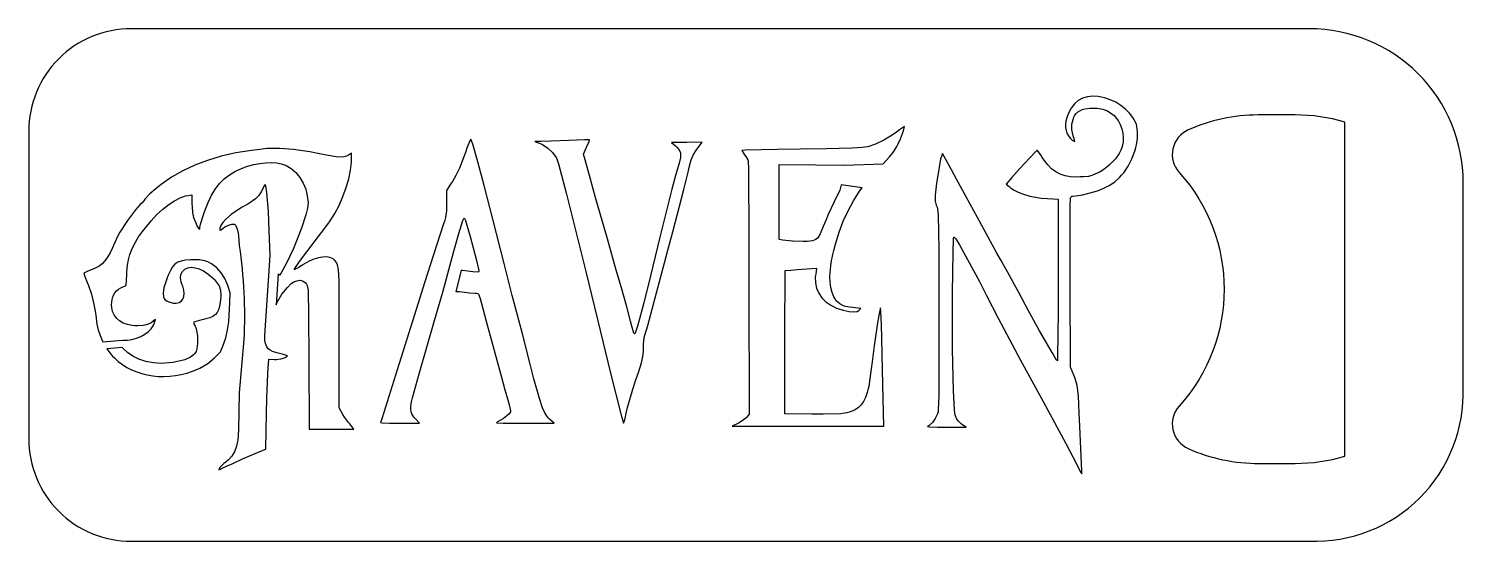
# Model space of a CAD drawing. Header units: millimetres. Extents: x 0 to 140, y 1 to 51.
import ezdxf

# ---------------------------------------------------------------- set-up
doc = ezdxf.new("R2010")
doc.units = ezdxf.units.MM

msp = doc.modelspace()

# ---------------------------------------------------------------- linework, layer by layer
for points in [[(-0.36, 10.66, 0.414214), (9.64, 0.66), (124.64, 0.66, 0.434624), (139.64, 15.66), (139.64, 35.66, 0.414214), (124.64, 50.66), (9.64, 50.66, 0.414214), (-0.36, 40.66)], [(119.62, 42.25, 0.103744), (112.8, 40.79), (112.8, 40.79, 0.510814), (111.92, 36.64, -0.384897), (111.92, 13.85, 0.510814), (112.8, 9.7, 0.105307), (119.73, 8.25), (123.25, 8.25, 0.072142), (128.08, 8.95), (128.08, 41.55, 0.072142), (123.25, 42.25)], [(24.81, 18.64), (24.81, 18.64), (24.9, 18.76), (24.5, 18.89), (24.26, 18.95), (23.87, 19.03), (23.43, 19.18), (23.2, 19.3), (23.02, 19.44), (22.89, 19.62), (22.75, 19.96), (22.7, 20.26), (22.68, 20.4), (22.68, 20.72), (23.22, 28.55), (23.12, 30.95), (23.04, 32.82), (22.89, 34.68), (22.8, 35.34), (22.72, 35.48), (22.56, 35.23), (22.48, 35.05), (22.37, 34.8), (22.11, 34.39), (21.77, 34.05), (21.31, 33.73), (21.02, 33.56), (20.41, 33.22), (19.41, 32.53), (18.85, 32.05), (18.58, 31.76), (18.39, 31.48), (18.28, 31.21), (18.28, 31.01), (18.43, 31.05), (18.62, 31.2), (18.78, 31.32), (19.13, 31.5), (19.45, 31.59), (19.71, 31.58), (19.79, 31.53), (19.85, 31.45), (20.01, 31.01), (20.08, 30.72), (20.13, 30.47), (20.19, 29.5, -0.047687), (20.64, 20.33), (20.17, 15.14), (20.11, 11.53), (20.04, 10.51), (20, 10.26), (19.92, 9.92), (19.73, 9.39), (19.48, 8.96), (19.14, 8.59), (18.9, 8.41), (18.69, 8.23), (18.3, 7.85), (18.19, 7.62), (18.35, 7.7), (18.59, 7.82), (18.96, 7.99), (19.55, 8.25), (20.51, 8.69), (21.51, 9.13), (22.2, 9.41), (22.78, 9.64), (22.86, 13.15), (22.89, 14.61), (22.97, 17), (23, 17.54), (23.08, 18.41), (23.62, 18.38), (23.83, 18.38), (24.26, 18.44), (24.62, 18.54)]]:
    msp.add_lwpolyline(points, format="xyb", close=True)
for points in [[(100.11, 34.03), (100.11, 34.03), (100.11, 26.15), (100.1, 23), (100.06, 18.72), (100.03, 18.27), (99.96, 18.34), (99.51, 19.06), (98.3, 21.19), (97.19, 23.21), (96.26, 24.92), (95.82, 25.73), (95.54, 26.24), (95.16, 26.94), (94.79, 27.62), (94.54, 28.05), (94.14, 28.75), (93.28, 30.33), (92.23, 32.26), (91.17, 34.2), (90.2, 35.97), (89.46, 37.31), (88.83, 38.5), (88.71, 38.2), (88.64, 37.98), (88.45, 36.93), (88.25, 35.6), (88.11, 34.43), (88.1, 34.11), (88.11, 33.85), (88.19, 33.45), (88.27, 33.31), (88.29, 33.25), (88.34, 33.08), (88.39, 32.49), (88.45, 29.11), (88.46, 23.41), (88.47, 18.91), (88.45, 14.86), (88.41, 13.49), (88.39, 13.28), (88.33, 13.08), (88.12, 12.64), (87.84, 12.25), (87.53, 11.95), (87.38, 11.88), (87.36, 11.87), (87.36, 11.87), (87.35, 11.86), (87.56, 11.83), (88.32, 11.8), (89.15, 11.79), (91.13, 11.78), (90.81, 12), (90.65, 12.12), (90.38, 12.37), (90.2, 12.65), (90.07, 12.98), (90.02, 13.15), (89.99, 13.47), (89.91, 15.35), (89.81, 19.4), (89.8, 21.52), (89.81, 24.94), (89.87, 28.79), (89.91, 30.19), (89.93, 30.33), (89.97, 30.33), (90.11, 30.16), (90.47, 29.59), (91.27, 28.16), (92.42, 25.99), (93.13, 24.62), (94.26, 22.41), (96.44, 18.34), (98.65, 14.3), (100.87, 10.2), (101.87, 8.28), (102.27, 7.48), (102.41, 7.24), (102.42, 7.47), (102.38, 8.27), (102.32, 9.66), (102.23, 11.88), (102.17, 13.15), (102.08, 14.85), (101.96, 15.86), (101.78, 16.54), (101.64, 16.87), (101.31, 17.65), (101.28, 25.68), (101.28, 28.91), (101.29, 33.46), (101.31, 34.03), (101.33, 34.12), (101.38, 34.25), (101.45, 34.32), (101.55, 34.34), (101.83, 34.35), (102.47, 34.47), (103.24, 34.65), (103.95, 34.84), (104.19, 34.94), (104.5, 35.06), (105.09, 35.37), (105.63, 35.73), (106.1, 36.14), (106.3, 36.36), (106.51, 36.61), (106.93, 37.24), (107.31, 37.97), (107.6, 38.71), (107.7, 39.06), (107.76, 39.33), (107.84, 39.96), (107.84, 40.59), (107.79, 41.13), (107.74, 41.33), (107.65, 41.56), (107.4, 42), (107.08, 42.43), (106.69, 42.82), (106.23, 43.17), (105.73, 43.48), (105.19, 43.74), (104.62, 43.93), (104.33, 43.99), (104.03, 44.05), (103.48, 44.08), (102.96, 44.03), (102.49, 43.88), (102.07, 43.65), (101.71, 43.33), (101.39, 42.92), (101.13, 42.43), (101.02, 42.15), (100.96, 41.98), (100.87, 41.64), (100.83, 41.32), (100.83, 41.01), (100.89, 40.72), (100.97, 40.46), (101.11, 40.21), (101.29, 39.98), (101.48, 39.79), (101.74, 39.65), (101.67, 39.95), (101.61, 40.11), (101.53, 40.33), (101.45, 40.82), (101.46, 41.34), (101.56, 41.82), (101.65, 42.03), (101.71, 42.15), (101.85, 42.35), (102.01, 42.52), (102.21, 42.66), (102.44, 42.77), (102.72, 42.84), (103.2, 42.9), (103.59, 42.91), (103.93, 42.9), (104.48, 42.82), (104.93, 42.66), (105.35, 42.37), (105.57, 42.18), (105.72, 42.03), (105.97, 41.7), (106.17, 41.32), (106.33, 40.9), (106.43, 40.47), (106.47, 40.02), (106.45, 39.58), (106.36, 39.16), (106.29, 38.96), (106.23, 38.8), (106.05, 38.48), (105.7, 37.98), (105.09, 37.35), (104.56, 36.94), (104.2, 36.71), (104.02, 36.61), (103.77, 36.49), (103.41, 36.34), (103.06, 36.25), (102.59, 36.21), (102.27, 36.2), (101.93, 36.19), (101.33, 36.22), (100.79, 36.31), (100.31, 36.47), (99.87, 36.69), (99.46, 36.99), (99.09, 37.38), (98.73, 37.84), (98.56, 38.11), (98.38, 38.38), (98.07, 38.82), (97.83, 38.6), (96.37, 37.02), (95.6, 36.15), (95.04, 35.49), (95.32, 35.26), (95.47, 35.14), (95.81, 34.91), (96.21, 34.71), (96.64, 34.54), (97.36, 34.32), (98.46, 34.14), (99.06, 34.09)], [(82.81, 23.05), (82.81, 23.05), (82.78, 23.44), (82.68, 23.05), (82.48, 21.97), (82.14, 19.74), (81.95, 18.16), (81.84, 17.26), (81.62, 15.77), (81.55, 15.42), (81.48, 15.16), (81.31, 14.69), (81.12, 14.3), (80.89, 13.97), (80.62, 13.7), (80.29, 13.48), (79.92, 13.31), (79.49, 13.18), (79.25, 13.14), (78.9, 13.1), (77.18, 13.06), (76.08, 13.07), (73.43, 13.09), (73.43, 13.8), (73.44, 15.75), (73.45, 20.78), (73.47, 27.06), (74.03, 27.12), (74.68, 27.17), (75.57, 27.24), (76.54, 27.31), (76.45, 26.73), (76.41, 26.44), (76.42, 25.87), (76.53, 25.35), (76.74, 24.85), (77.05, 24.41), (77.44, 24.01), (77.91, 23.68), (78.48, 23.41), (78.79, 23.3), (79.14, 23.2), (79.71, 23.07), (80.15, 23.03), (80.48, 23.09), (80.65, 23.18), (80.84, 23.38), (80.34, 23.44), (80.07, 23.46), (79.74, 23.49), (79.21, 23.6), (78.8, 23.81), (78.46, 24.13), (78.32, 24.34), (78.21, 24.52), (78.04, 24.94), (77.92, 25.41), (77.86, 25.94), (77.84, 26.53), (77.88, 27.17), (77.97, 27.87), (78.12, 28.62), (78.21, 29.02), (78.38, 29.64), (78.73, 30.81), (79.14, 31.89), (79.6, 32.91), (80.13, 33.87), (80.73, 34.8), (80.99, 35.13), (78.94, 35.43), (78.8, 34.9), (78.21, 33.72), (77.68, 32.53), (77.44, 31.96), (77.19, 31.37), (76.87, 30.64), (76.66, 30.26), (76.45, 30.1), (76.31, 30.03), (76.13, 29.96), (75.61, 29.9), (75.24, 29.91), (74.18, 29.95), (73.22, 30.03), (72.92, 30.09), (72.89, 30.11), (72.89, 30.98), (72.89, 33.79), (72.89, 37.4), (76.45, 37.37), (79.21, 37.34), (83.04, 37.49), (83.64, 38.16), (84.06, 38.68), (84.36, 39.16), (84.49, 39.43), (84.72, 39.92), (85, 40.69), (85.11, 41.12), (84.61, 40.79), (84.32, 40.57), (83.92, 40.29), (83.09, 39.79), (82.29, 39.41), (81.55, 39.15), (81.21, 39.09), (80.99, 39.06), (80, 39), (77.46, 38.94), (74.92, 38.91), (72.68, 38.88), (69.61, 38.82), (69.24, 38.79), (69.39, 38.51), (69.51, 38.36), (69.62, 38.2), (69.82, 37.87), (69.86, 37.76), (69.89, 36.97), (69.93, 30.19), (69.93, 25.28), (69.94, 13.06), (69.74, 12.78), (69.62, 12.66), (69.18, 12.34), (68.92, 12.19), (68.3, 11.88), (75.7, 11.88), (83.09, 11.88), (83.03, 14.57), (82.96, 17.37), (82.9, 20.45), (82.87, 21.82)], [(50.91, 12.17), (50.91, 12.17), (50.48, 12.56), (50.37, 12.67), (50.17, 12.92), (49.98, 13.24), (49.79, 13.67), (49.48, 14.58), (48.94, 16.52), (48.59, 17.93), (47.84, 20.88), (47.35, 22.73), (46.84, 24.63), (46.04, 27.76), (44.94, 32.08), (44.08, 35.36), (43.46, 37.68), (42.97, 39.39), (42.8, 39.89), (42.72, 39.79), (42.44, 39.11), (42.26, 38.6), (42.04, 38.01), (41.67, 37.07), (41.34, 36.35), (41.01, 35.76), (40.82, 35.49), (40.41, 34.88), (40.41, 33.62), (40.4, 32.89), (40.32, 32.25), (40.21, 31.86), (40.13, 31.64), (39.76, 30.53), (39.1, 28.49), (38.31, 25.98), (37.45, 23.26), (35.43, 16.86), (34.46, 13.73), (34.13, 12.7), (34, 12.3), (33.99, 12.29), (33.99, 12.28), (33.99, 12.26), (34.15, 12.22), (34.84, 12.18), (35.86, 12.17), (37.77, 12.17), (37.42, 12.56), (37.23, 12.78), (37.04, 13.09), (36.96, 13.3), (36.93, 13.53), (36.93, 13.79), (37.01, 14.25), (37.11, 14.65), (37.74, 17), (39.24, 22.21), (39.96, 24.63), (40.07, 24.97), (41.13, 28.97), (41.61, 30.68), (42.02, 31.96), (42.1, 32.15), (42.14, 32.18), (42.21, 32.12), (42.23, 32.05), (42.72, 30.38), (43.32, 28.17), (43.54, 27.22), (43.56, 27.04), (43.56, 26.98), (43.5, 26.92), (42.99, 26.94), (41.99, 27.07), (41.86, 27.08), (41.33, 25.04), (41.67, 25.01), (42.65, 24.89), (43.19, 24.86), (43.31, 24.86), (43.47, 24.83), (43.57, 24.73), (43.64, 24.52), (43.7, 24.35), (44.4, 21.77), (45.78, 16.68), (46.12, 15.43), (46.4, 14.46), (46.5, 14.11), (46.64, 13.53), (46.66, 13.39), (46.65, 13.29), (46.54, 13.1), (46.32, 12.88), (45.98, 12.65), (45.76, 12.52), (45.4, 12.3), (45.3, 12.21), (45.93, 12.18), (48.11, 12.17)], [(65.36, 39.58), (65.36, 39.58), (63.88, 39.57), (62.39, 39.57), (62.75, 39.25), (62.9, 39.11), (63.12, 38.83), (63.24, 38.55), (63.26, 38.26), (63.25, 38.1), (63.11, 37.53), (62.78, 36.33), (62.41, 35.01), (61.24, 30.33), (60.31, 26.55), (59.66, 23.91), (59.04, 21.64), (58.87, 21.07), (58.78, 20.9), (58.76, 20.88), (58.71, 20.95), (58.5, 21.63), (58.38, 22.12), (58.01, 23.53), (57.49, 25.39), (56.99, 27.1), (56.73, 28.05), (56.12, 30.17), (54.94, 34.3), (54.46, 35.98), (53.94, 37.86), (53.78, 38.41), (54.09, 39.1), (54.33, 39.65), (54.37, 39.82), (53.9, 39.82), (52.32, 39.76), (50.6, 39.69), (49.65, 39.67), (49.03, 39.66), (49.56, 39.46), (49.79, 39.35), (50.29, 39.01), (50.75, 38.58), (51.12, 38.1), (51.23, 37.88), (51.36, 37.48), (52.1, 34.64), (54.01, 26.99), (55.7, 20.02), (56.39, 17.2), (57.46, 12.95), (57.68, 12.18), (57.73, 12.25), (57.84, 12.64), (57.95, 13.14), (58.08, 13.71), (58.6, 15.49), (58.9, 16.41), (59.14, 17.13), (59.45, 18.08), (59.59, 18.68), (59.63, 19.17), (59.63, 19.47), (59.64, 19.87), (59.72, 20.55), (59.78, 20.78), (60.06, 21.72), (60.65, 23.93), (61.68, 27.83), (62.02, 29.07), (62.5, 30.83), (63.57, 34.96), (63.99, 36.67), (64.11, 37.16), (64.31, 37.87), (64.53, 38.39), (64.81, 38.86), (65.01, 39.11)], [(31.16, 37.64), (31.16, 37.64), (31.16, 38), (31.16, 38.52), (30.84, 38.32), (30.67, 38.23), (30.27, 38.13), (29.66, 38.17), (28.7, 38.32), (28.03, 38.46), (27.08, 38.65), (25.49, 38.89), (24.15, 38.99), (22.87, 38.96), (22.2, 38.89), (21.4, 38.79), (19.86, 38.55), (18.43, 38.22), (17.09, 37.82), (15.84, 37.35), (14.67, 36.8), (13.59, 36.17), (12.57, 35.45), (12.09, 35.07), (11.47, 34.54), (10.97, 34.04), (10.87, 33.88), (10.73, 33.69), (10.51, 33.51), (10.05, 32.98), (9.27, 31.94), (8.55, 30.81), (8.29, 30.33), (8.04, 29.82), (7.79, 29.23), (7.59, 28.79), (7.28, 28.27), (7.05, 27.98), (6.8, 27.72), (6.51, 27.51), (6, 27.23), (5.58, 27.07), (5.35, 26.98), (5.02, 26.82), (5.08, 26.59), (5.29, 26.06), (5.47, 25.61), (5.77, 24.75), (5.98, 23.92), (6.13, 23.11), (6.18, 22.73), (6.21, 22.42), (6.3, 21.83), (6.43, 21.27), (6.6, 20.74), (6.8, 20.25), (6.88, 20.11), (8.8, 20.27), (9.07, 20.28), (9.28, 20.29), (9.72, 20.35), (10.16, 20.47), (10.58, 20.64), (10.96, 20.85), (11.3, 21.1), (11.58, 21.37), (11.78, 21.67), (11.89, 21.89), (12.02, 22.29), (11.83, 22.18), (11.74, 22.09), (11.6, 21.98), (11.25, 21.81), (10.82, 21.7), (10.3, 21.67), (10, 21.68), (9.75, 21.71), (9.27, 21.8), (8.85, 21.95), (8.49, 22.16), (8.2, 22.43), (7.97, 22.74), (7.82, 23.08), (7.74, 23.48), (7.73, 23.7), (7.74, 24.01), (7.83, 24.42), (7.93, 24.67), (8.06, 24.89), (8.21, 25.08), (8.41, 25.25), (8.63, 25.38), (8.76, 25.44), (9.16, 25.61), (9.21, 26.66), (9.23, 26.98), (9.29, 27.58), (9.39, 28.12), (9.52, 28.63), (9.71, 29.13), (9.93, 29.61), (10.37, 30.35), (10.75, 30.88), (11.03, 31.25), (11.59, 31.92), (12.16, 32.53), (12.74, 33.05), (13.31, 33.51), (13.88, 33.87), (14.43, 34.16), (14.95, 34.35), (15.21, 34.4), (15.57, 34.46), (15.57, 33.6), (15.58, 33.29), (15.63, 32.74), (15.74, 32.23), (15.94, 31.71), (16.09, 31.36), (16.21, 31.19), (16.35, 31.12), (16.35, 31.27), (16.42, 31.6), (16.68, 32.41), (16.83, 32.88), (17.15, 33.71), (17.49, 34.43), (17.86, 35.04), (18.27, 35.57), (18.72, 36.02), (19.23, 36.41), (19.81, 36.75), (20.13, 36.9), (20.42, 37.03), (21.01, 37.24), (21.6, 37.41), (22.19, 37.52), (22.75, 37.59), (23.3, 37.61), (23.81, 37.58), (24.29, 37.49), (24.5, 37.42), (24.77, 37.32), (25.26, 37.03), (25.72, 36.62), (26.11, 36.14), (26.43, 35.59), (26.68, 35), (26.83, 34.37), (26.9, 33.72), (26.88, 33.39), (26.85, 33.16), (26.7, 32.5), (26.27, 31.21), (25.48, 29.23), (24.84, 27.87), (24.45, 27.13), (24.27, 26.85), (24.12, 26.62), (23.98, 26.74), (23.78, 23.74), (23.85, 23.93), (24.36, 24.75), (24.89, 25.42), (25.27, 25.79), (25.52, 25.96), (25.63, 26.01), (25.81, 26.08), (26.15, 26.12), (26.43, 26.04), (26.66, 25.86), (26.75, 25.73), (26.82, 25.61), (26.9, 25.11), (26.96, 22.73), (26.97, 18.49), (27.01, 11.59), (29.19, 11.59), (31.37, 11.59), (31.17, 11.87), (30.99, 12.11), (30.82, 12.27), (30.75, 12.36), (30.47, 12.77), (30.31, 13.04), (29.95, 13.67), (29.95, 20.45), (29.95, 22.98), (29.93, 26.05), (29.86, 27.18), (29.78, 27.62), (29.67, 27.87), (29.52, 28.04), (29.34, 28.21), (29.03, 28.34), (28.71, 28.41), (28.33, 28.39), (27.92, 28.32), (27.48, 28.18), (27.02, 27.99), (26.55, 27.72), (26.32, 27.58), (26.02, 27.38), (25.62, 27.17), (25.56, 27.18), (25.6, 27.27), (26.08, 27.96), (27.49, 29.85), (28.82, 31.59), (29.06, 31.91), (29.52, 32.63), (29.93, 33.43), (30.31, 34.28), (30.63, 35.16), (30.88, 36.03), (31.06, 36.86)], [(19.31, 24.9), (19.31, 24.9), (19.09, 25.62), (18.79, 26.28), (18.42, 26.85), (18, 27.33), (17.49, 27.72), (17.13, 27.92), (16.83, 28.03), (16.32, 28.1), (15.72, 28.1), (15.42, 28.1), (14.93, 28.07), (14.52, 28), (14.19, 27.88), (13.91, 27.69), (13.68, 27.43), (13.47, 27.07), (13.26, 26.62), (13.16, 26.35), (13.02, 25.98), (12.84, 25.37), (12.76, 24.88), (12.8, 24.51), (12.91, 24.29), (13.14, 24.09), (13.43, 23.97), (13.76, 23.9), (14.03, 23.89), (14.33, 23.96), (14.54, 24.1), (14.69, 24.28), (14.77, 24.53), (14.81, 24.83), (14.77, 25.17), (14.67, 25.55), (14.6, 25.75), (14.52, 25.97), (14.45, 26.35), (14.49, 26.67), (14.64, 26.96), (14.77, 27.1), (14.88, 27.21), (15.17, 27.34), (15.51, 27.39), (15.89, 27.35), (16.29, 27.24), (16.71, 27.03), (17.13, 26.76), (17.53, 26.42), (17.73, 26.23), (17.94, 25.98), (18.23, 25.57), (18.36, 25.14), (18.38, 24.59), (18.35, 24.21), (18.32, 23.97), (18.26, 23.57), (18.17, 23.25), (18.04, 22.98), (17.86, 22.77), (17.62, 22.6), (17.31, 22.46), (16.93, 22.35), (16.7, 22.29), (16.31, 22.2), (15.87, 22.08), (15.72, 21.99), (15.8, 21.79), (15.89, 21.64), (15.94, 21.52), (16.03, 21.23), (16.11, 20.71), (16.11, 19.94), (16.04, 19.44), (15.97, 19.16), (15.91, 19.06), (15.86, 18.99), (15.71, 18.83), (15.42, 18.62), (14.87, 18.37), (14.15, 18.18), (13.72, 18.1), (13.33, 18.05), (12.58, 18.01), (11.83, 18.06), (11.07, 18.2), (10.67, 18.32), (10.39, 18.41), (9.81, 18.71), (9.27, 19.08), (8.84, 19.49), (8.79, 19.56), (7.26, 19.43), (7.66, 18.92), (7.83, 18.72), (8, 18.54), (8.38, 18.2), (8.79, 17.89), (9.23, 17.62), (9.69, 17.38), (10.18, 17.18), (10.68, 17.01), (11.2, 16.89), (11.74, 16.79), (12.29, 16.74), (12.84, 16.73), (13.4, 16.76), (13.96, 16.82), (14.52, 16.92), (15.08, 17.07), (15.63, 17.25), (15.9, 17.36), (16.33, 17.55), (17.11, 18.01), (17.79, 18.54), (18.36, 19.15), (18.6, 19.69), (18.88, 20.49), (19.05, 21.27), (19.17, 22.05), (19.22, 22.74), (19.23, 23.25), (19.27, 24.03)]]:
    msp.add_lwpolyline(points, close=True)

doc.saveas('drawing.dxf')
